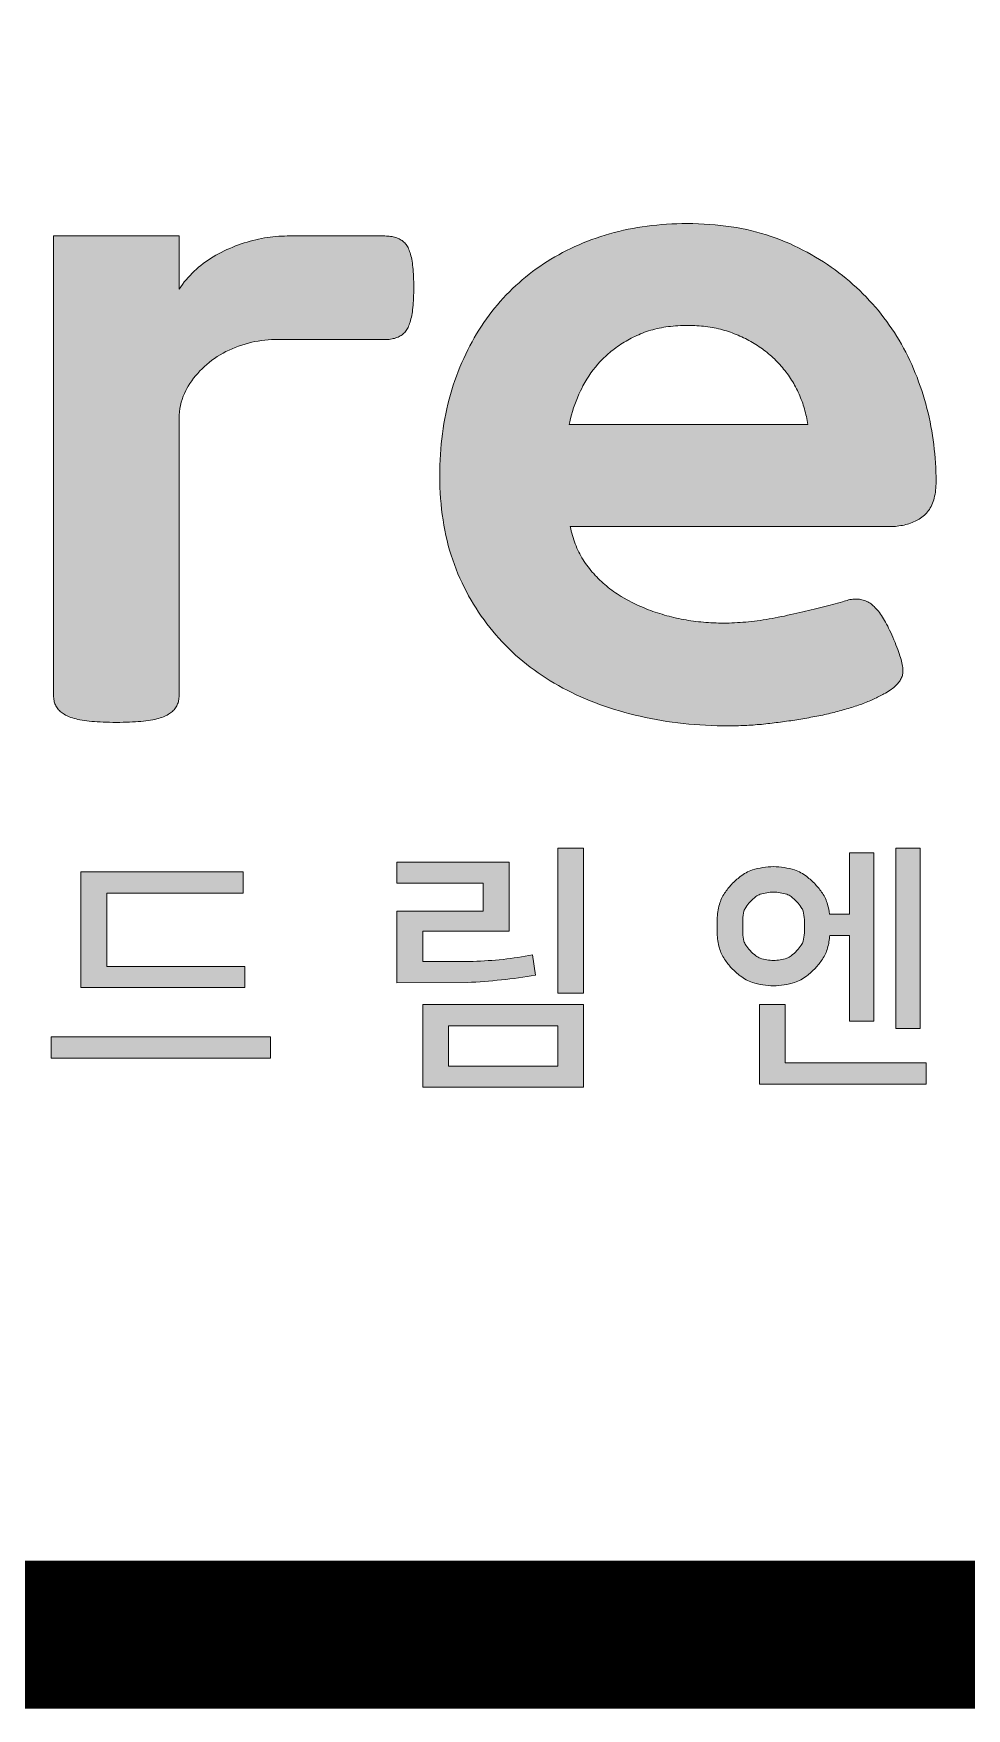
# Model space of a CAD drawing. Header units: millimetres. Extents: x 10297564 to 11610295, y -9287743 to -8409454.
# Drawn here: x 10762772 to 10764459, y -9285211 to -9282184 of the extents above; entities that cross this region are included whole.
import ezdxf

# ---------------------------------------------------------------- set-up
doc = ezdxf.new("R2010")
doc.units = ezdxf.units.MM
doc.header["$LTSCALE"] = 100
doc.layers.add('_도곽_마크', color=7, linetype='Continuous')
doc.layers.add('BOX', color=7, linetype='Continuous')
doc.layers.add('TITLE', color=7, linetype='Continuous', lineweight=0)

# ---------------------------------------------------------------- blocks, each defined once
blk = doc.blocks.new('DREAM_CI')
at = {"linetype": 'ByBlock', "true_color": 0x122a88}
blk.add_hatch(color=166, dxfattribs=at).paths.add_polyline_path([(62.65, -6.126), (61.007, -6.126), (61.007, -12.14), (61.008, -12.156), (61.009, -12.172), (61.011, -12.188), (61.014, -12.203), (61.017, -12.218), (61.021, -12.232), (61.026, -12.246), (61.032, -12.26), (61.039, -12.273), (61.046, -12.286), (61.054, -12.298), (61.063, -12.31), (61.073, -12.322), (61.083, -12.333), (61.094, -12.344), (61.106, -12.354), (61.119, -12.364), (61.133, -12.374), (61.147, -12.383), (61.162, -12.392), (61.178, -12.4), (61.195, -12.408), (61.213, -12.416), (61.233, -12.423), (61.254, -12.43), (61.277, -12.437), (61.301, -12.443), (61.326, -12.449), (61.353, -12.454), (61.381, -12.459), (61.411, -12.464), (61.442, -12.468), (61.474, -12.472), (61.508, -12.475), (61.543, -12.478), (61.58, -12.481), (61.618, -12.483), (61.657, -12.485), (61.698, -12.486), (61.741, -12.487), (61.784, -12.488), (61.829, -12.488), (61.874, -12.488), (61.918, -12.487), (61.96, -12.486), (62.001, -12.485), (62.04, -12.483), (62.078, -12.481), (62.115, -12.478), (62.15, -12.475), (62.184, -12.472), (62.216, -12.468), (62.247, -12.464), (62.276, -12.459), (62.305, -12.454), (62.331, -12.449), (62.357, -12.443), (62.381, -12.437), (62.403, -12.43), (62.424, -12.423), (62.444, -12.416), (62.463, -12.408), (62.48, -12.4), (62.495, -12.392), (62.51, -12.383), (62.525, -12.374), (62.538, -12.364), (62.551, -12.354), (62.563, -12.344), (62.574, -12.333), (62.585, -12.322), (62.594, -12.31), (62.603, -12.298), (62.611, -12.286), (62.619, -12.273), (62.625, -12.26), (62.631, -12.246), (62.636, -12.232), (62.64, -12.218), (62.644, -12.203), (62.646, -12.188), (62.648, -12.172), (62.649, -12.156), (62.65, -12.14), (62.65, -8.442), (62.676, -8.302), (62.718, -8.184), (62.782, -8.066), (62.865, -7.954), (62.95, -7.861), (63.045, -7.777), (63.149, -7.702), (63.262, -7.637), (63.383, -7.583), (63.511, -7.539), (63.643, -7.507), (63.773, -7.487), (63.877, -7.481), (65.341, -7.481), (65.362, -7.481), (65.381, -7.48), (65.4, -7.478), (65.418, -7.476), (65.436, -7.473), (65.453, -7.469), (65.47, -7.465), (65.486, -7.46), (65.501, -7.455), (65.516, -7.448), (65.53, -7.442), (65.543, -7.434), (65.556, -7.426), (65.569, -7.417), (65.58, -7.407), (65.592, -7.397), (65.602, -7.387), (65.612, -7.375), (65.621, -7.363), (65.63, -7.35), (65.638, -7.337), (65.646, -7.322), (65.653, -7.307), (65.66, -7.29), (65.667, -7.272), (65.673, -7.254), (65.679, -7.233), (65.684, -7.212), (65.689, -7.19), (65.694, -7.167), (65.698, -7.142), (65.702, -7.117), (65.705, -7.09), (65.709, -7.062), (65.711, -7.033), (65.714, -7.003), (65.716, -6.972), (65.718, -6.939), (65.719, -6.906), (65.72, -6.871), (65.72, -6.835), (65.721, -6.798), (65.72, -6.761), (65.72, -6.725), (65.719, -6.691), (65.718, -6.657), (65.716, -6.625), (65.714, -6.594), (65.711, -6.564), (65.709, -6.535), (65.705, -6.507), (65.702, -6.48), (65.698, -6.455), (65.694, -6.431), (65.689, -6.408), (65.684, -6.386), (65.679, -6.365), (65.673, -6.345), (65.667, -6.327), (65.66, -6.31), (65.653, -6.293), (65.646, -6.278), (65.638, -6.265), (65.63, -6.252), (65.621, -6.239), (65.612, -6.228), (65.602, -6.217), (65.592, -6.206), (65.58, -6.197), (65.569, -6.187), (65.556, -6.179), (65.543, -6.171), (65.53, -6.164), (65.516, -6.157), (65.501, -6.151), (65.486, -6.146), (65.47, -6.141), (65.453, -6.137), (65.436, -6.134), (65.418, -6.131), (65.4, -6.129), (65.381, -6.127), (65.362, -6.127), (65.341, -6.126), (64.065, -6.126), (64.028, -6.127), (63.99, -6.128), (63.953, -6.13), (63.916, -6.133), (63.878, -6.136), (63.841, -6.141), (63.803, -6.146), (63.766, -6.152), (63.728, -6.159), (63.691, -6.167), (63.653, -6.175), (63.615, -6.184), (63.578, -6.194), (63.54, -6.205), (63.502, -6.217), (63.464, -6.23), (63.427, -6.243), (63.389, -6.257), (63.351, -6.272), (63.313, -6.288), (63.275, -6.305), (63.238, -6.322), (63.201, -6.341), (63.165, -6.359), (63.13, -6.379), (63.096, -6.399), (63.062, -6.421), (63.029, -6.442), (62.997, -6.465), (62.966, -6.488), (62.935, -6.512), (62.906, -6.536), (62.877, -6.562), (62.848, -6.588), (62.821, -6.614), (62.794, -6.642), (62.768, -6.67), (62.743, -6.699), (62.718, -6.728), (62.695, -6.759), (62.672, -6.79), (62.65, -6.821)])
h = blk.add_hatch(color=166, dxfattribs=at)
h.paths.add_polyline_path([(68.225, -6.115), (68.167, -6.134), (68.109, -6.153), (68.052, -6.173), (67.995, -6.195), (67.939, -6.217), (67.883, -6.241), (67.829, -6.265), (67.775, -6.29), (67.721, -6.316), (67.669, -6.343), (67.617, -6.371), (67.566, -6.4), (67.516, -6.43), (67.466, -6.461), (67.418, -6.492), (67.37, -6.524), (67.322, -6.558), (67.276, -6.592), (67.23, -6.627), (67.185, -6.663), (67.141, -6.7), (67.098, -6.737), (67.055, -6.776), (67.013, -6.815), (66.972, -6.856), (66.931, -6.897), (66.892, -6.939), (66.853, -6.982), (66.815, -7.026), (66.778, -7.07), (66.742, -7.116), (66.706, -7.162), (66.672, -7.209), (66.638, -7.257), (66.605, -7.306), (66.573, -7.356), (66.542, -7.406), (66.512, -7.457), (66.483, -7.51), (66.454, -7.563), (66.427, -7.617), (66.4, -7.671), (66.374, -7.727), (66.349, -7.783), (66.325, -7.841), (66.302, -7.899), (66.279, -7.958), (66.258, -8.017), (66.238, -8.077), (66.219, -8.138), (66.201, -8.199), (66.184, -8.261), (66.168, -8.324), (66.153, -8.387), (66.14, -8.451), (66.127, -8.515), (66.116, -8.58), (66.106, -8.646), (66.096, -8.712), (66.088, -8.779), (66.081, -8.847), (66.075, -8.915), (66.07, -8.984), (66.066, -9.053), (66.064, -9.124), (66.062, -9.194), (66.062, -9.266), (66.062, -9.34), (66.064, -9.414), (66.067, -9.487), (66.072, -9.56), (66.078, -9.631), (66.085, -9.702), (66.094, -9.771), (66.104, -9.84), (66.115, -9.908), (66.127, -9.976), (66.141, -10.042), (66.156, -10.108), (66.173, -10.173), (66.19, -10.237), (66.209, -10.3), (66.23, -10.363), (66.252, -10.424), (66.275, -10.485), (66.299, -10.545), (66.325, -10.604), (66.352, -10.663), (66.38, -10.72), (66.409, -10.777), (66.439, -10.833), (66.47, -10.888), (66.502, -10.942), (66.536, -10.995), (66.569, -11.047), (66.604, -11.098), (66.64, -11.149), (66.677, -11.198), (66.715, -11.247), (66.754, -11.295), (66.794, -11.342), (66.835, -11.388), (66.877, -11.434), (66.919, -11.478), (66.963, -11.522), (67.008, -11.565), (67.053, -11.607), (67.1, -11.648), (67.148, -11.688), (67.196, -11.727), (67.246, -11.766), (67.296, -11.803), (67.347, -11.84), (67.399, -11.875), (67.452, -11.91), (67.506, -11.944), (67.56, -11.977), (67.616, -12.008), (67.672, -12.039), (67.729, -12.069), (67.787, -12.099), (67.846, -12.127), (67.906, -12.154), (67.966, -12.181), (68.028, -12.206), (68.09, -12.23), (68.153, -12.254), (68.217, -12.277), (68.282, -12.299), (68.348, -12.319), (68.414, -12.339), (68.481, -12.358), (68.549, -12.376), (68.617, -12.393), (68.685, -12.409), (68.754, -12.424), (68.823, -12.438), (68.893, -12.452), (68.963, -12.464), (69.033, -12.475), (69.104, -12.485), (69.176, -12.495), (69.248, -12.503), (69.32, -12.51), (69.393, -12.517), (69.466, -12.522), (69.54, -12.526), (69.614, -12.53), (69.689, -12.532), (69.764, -12.534), (69.839, -12.534), (69.866, -12.534), (69.892, -12.534), (69.919, -12.534), (69.946, -12.533), (69.972, -12.532), (69.999, -12.531), (70.026, -12.53), (70.053, -12.529), (70.08, -12.528), (70.107, -12.526), (70.134, -12.524), (70.161, -12.523), (70.188, -12.521), (70.216, -12.518), (70.243, -12.516), (70.271, -12.514), (70.298, -12.511), (70.326, -12.508), (70.353, -12.505), (70.381, -12.502), (70.409, -12.499), (70.436, -12.496), (70.464, -12.492), (70.491, -12.489), (70.518, -12.485), (70.546, -12.481), (70.573, -12.478), (70.6, -12.474), (70.627, -12.47), (70.654, -12.466), (70.681, -12.462), (70.707, -12.458), (70.734, -12.453), (70.761, -12.449), (70.787, -12.445), (70.814, -12.44), (70.84, -12.436), (70.866, -12.431), (70.892, -12.427), (70.918, -12.422), (70.944, -12.417), (70.97, -12.412), (70.996, -12.407), (71.022, -12.402), (71.047, -12.397), (71.073, -12.392), (71.098, -12.386), (71.123, -12.381), (71.147, -12.375), (71.172, -12.369), (71.196, -12.363), (71.22, -12.357), (71.244, -12.351), (71.268, -12.345), (71.292, -12.339), (71.315, -12.332), (71.339, -12.326), (71.362, -12.319), (71.385, -12.313), (71.408, -12.306), (71.43, -12.299), (71.453, -12.292), (71.475, -12.285), (71.498, -12.278), (71.519, -12.27), (71.541, -12.263), (71.562, -12.255), (71.583, -12.248), (71.603, -12.24), (71.623, -12.233), (71.643, -12.225), (71.663, -12.217), (71.682, -12.209), (71.701, -12.201), (71.72, -12.193), (71.738, -12.185), (71.756, -12.176), (71.774, -12.168), (71.791, -12.16), (71.808, -12.151), (71.825, -12.143), (71.841, -12.134), (71.858, -12.125), (71.873, -12.117), (71.895, -12.104), (71.915, -12.092), (71.934, -12.08), (71.953, -12.068), (71.97, -12.055), (71.986, -12.043), (72.002, -12.03), (72.017, -12.018), (72.03, -12.005), (72.043, -11.993), (72.055, -11.98), (72.065, -11.967), (72.075, -11.954), (72.084, -11.942), (72.092, -11.929), (72.099, -11.916), (72.105, -11.903), (72.11, -11.89), (72.115, -11.877), (72.118, -11.863), (72.12, -11.85), (72.122, -11.836), (72.122, -11.822), (72.122, -11.806), (72.121, -11.789), (72.119, -11.771), (72.116, -11.752), (72.112, -11.732), (72.108, -11.71), (72.103, -11.688), (72.097, -11.665), (72.09, -11.641), (72.082, -11.616), (72.073, -11.589), (72.064, -11.562), (72.054, -11.533), (72.043, -11.504), (72.031, -11.473), (72.018, -11.442), (72.004, -11.409), (71.99, -11.375), (71.975, -11.341), (71.962, -11.311), (71.948, -11.283), (71.935, -11.256), (71.922, -11.229), (71.908, -11.204), (71.895, -11.179), (71.881, -11.156), (71.868, -11.133), (71.854, -11.112), (71.841, -11.091), (71.827, -11.072), (71.814, -11.053), (71.8, -11.035), (71.787, -11.019), (71.773, -11.003), (71.759, -10.988), (71.746, -10.974), (71.732, -10.962), (71.718, -10.95), (71.704, -10.939), (71.691, -10.929), (71.677, -10.92), (71.662, -10.912), (71.648, -10.905), (71.633, -10.898), (71.617, -10.893), (71.602, -10.888), (71.586, -10.884), (71.57, -10.88), (71.553, -10.878), (71.536, -10.876), (71.519, -10.875), (71.502, -10.875), (71.484, -10.876), (71.466, -10.878), (71.447, -10.88), (71.429, -10.883), (71.41, -10.887), (71.39, -10.892), (71.371, -10.898), (71.351, -10.904), (71.325, -10.913), (71.186, -10.951), (71.049, -10.986), (70.905, -11.022), (70.772, -11.053), (70.581, -11.095), (70.43, -11.126), (70.273, -11.152), (70.12, -11.171), (69.972, -11.184), (69.829, -11.19), (69.692, -11.189), (69.56, -11.182), (69.429, -11.17), (69.3, -11.152), (69.172, -11.128), (69.047, -11.098), (68.925, -11.062), (68.806, -11.021), (68.692, -10.974), (68.567, -10.915), (68.431, -10.839), (68.31, -10.759), (68.197, -10.667), (68.094, -10.566), (67.999, -10.453), (67.92, -10.336), (67.854, -10.209), (67.803, -10.072), (67.766, -9.926), (71.95, -9.926), (71.975, -9.926), (71.999, -9.925), (72.023, -9.924), (72.047, -9.922), (72.07, -9.919), (72.093, -9.915), (72.116, -9.912), (72.138, -9.907), (72.159, -9.902), (72.18, -9.896), (72.201, -9.89), (72.221, -9.883), (72.241, -9.875), (72.261, -9.867), (72.28, -9.858), (72.299, -9.849), (72.317, -9.839), (72.335, -9.829), (72.352, -9.817), (72.369, -9.806), (72.386, -9.793), (72.402, -9.78), (72.417, -9.766), (72.431, -9.751), (72.444, -9.736), (72.457, -9.719), (72.469, -9.702), (72.48, -9.683), (72.491, -9.664), (72.5, -9.644), (72.509, -9.623), (72.517, -9.601), (72.524, -9.579), (72.531, -9.555), (72.537, -9.531), (72.542, -9.505), (72.546, -9.479), (72.549, -9.452), (72.552, -9.424), (72.554, -9.395), (72.555, -9.366), (72.555, -9.335), (72.555, -9.275), (72.554, -9.214), (72.551, -9.154), (72.548, -9.094), (72.544, -9.034), (72.539, -8.974), (72.532, -8.914), (72.525, -8.854), (72.517, -8.794), (72.509, -8.735), (72.499, -8.676), (72.488, -8.616), (72.476, -8.557), (72.463, -8.498), (72.45, -8.44), (72.435, -8.381), (72.42, -8.322), (72.403, -8.264), (72.386, -8.206), (72.367, -8.148), (72.348, -8.09), (72.327, -8.032), (72.306, -7.975), (72.284, -7.919), (72.261, -7.863), (72.237, -7.808), (72.212, -7.753), (72.185, -7.699), (72.159, -7.646), (72.131, -7.594), (72.102, -7.542), (72.072, -7.49), (72.041, -7.44), (72.01, -7.39), (71.977, -7.34), (71.943, -7.291), (71.909, -7.243), (71.873, -7.196), (71.837, -7.149), (71.8, -7.103), (71.762, -7.057), (71.722, -7.012), (71.682, -6.968), (71.641, -6.924), (71.599, -6.882), (71.556, -6.84), (71.513, -6.799), (71.468, -6.759), (71.423, -6.719), (71.377, -6.681), (71.33, -6.643), (71.282, -6.606), (71.233, -6.57), (71.183, -6.535), (71.133, -6.5), (71.082, -6.466), (71.029, -6.434), (70.976, -6.402), (70.923, -6.37), (70.868, -6.34), (70.812, -6.31), (70.756, -6.281), (70.699, -6.253), (70.64, -6.226), (70.581, -6.201), (70.521, -6.176), (70.461, -6.153), (70.399, -6.132), (70.336, -6.111), (70.273, -6.092), (70.209, -6.075), (70.144, -6.058), (70.078, -6.043), (70.011, -6.029), (69.943, -6.017), (69.875, -6.006), (69.806, -5.996), (69.735, -5.987), (69.664, -5.98), (69.592, -5.974), (69.519, -5.97), (69.446, -5.966), (69.371, -5.964), (69.296, -5.964), (69.229, -5.964), (69.162, -5.966), (69.096, -5.969), (69.03, -5.972), (68.965, -5.977), (68.901, -5.983), (68.837, -5.99), (68.773, -5.997), (68.71, -6.006), (68.648, -6.016), (68.586, -6.027), (68.525, -6.039), (68.464, -6.052), (68.403, -6.067), (68.343, -6.082), (68.284, -6.098)])
h.paths.add_polyline_path([(67.784, -8.467), (67.827, -8.331), (67.881, -8.196), (67.939, -8.076), (68.009, -7.958), (68.097, -7.839), (68.192, -7.736), (68.285, -7.649), (68.387, -7.57), (68.497, -7.5), (68.614, -7.438), (68.742, -7.384), (68.875, -7.343), (69.006, -7.318), (69.128, -7.303), (69.258, -7.296), (69.399, -7.297), (69.543, -7.309), (69.681, -7.333), (69.814, -7.367), (69.939, -7.412), (70.061, -7.468), (70.176, -7.531), (70.283, -7.602), (70.385, -7.683), (70.478, -7.77), (70.562, -7.866), (70.638, -7.968), (70.707, -8.079), (70.764, -8.193), (70.811, -8.313), (70.847, -8.438), (70.878, -8.594), (67.753, -8.594)], flags=16)
h = blk.add_hatch(color=256)
h.dxf.hatch_style = 1
h.paths.add_polyline_path([(67.94, -14.135), (67.605, -14.135), (67.605, -16.032), (67.94, -16.032)])
h = blk.add_hatch(color=256)
h.dxf.hatch_style = 1
h.paths.add_polyline_path([(71.068, -14.723, 0.040256), (70.976, -14.607, 0.034774), (70.863, -14.504, 0.081326), (70.705, -14.419, 0.065512), (70.428, -14.374, 0.065512), (70.152, -14.419, 0.081326), (69.994, -14.504, 0.034774), (69.88, -14.607, 0.040256), (69.788, -14.723, 0.083559), (69.721, -14.87, 0.066338), (69.692, -15.063), (69.692, -15.155), (69.692, -15.247, 0.066338), (69.721, -15.44, 0.083559), (69.788, -15.587, 0.040256), (69.88, -15.703, 0.034774), (69.994, -15.805, 0.081326), (70.152, -15.891, 0.065512), (70.428, -15.935, 0.065512), (70.705, -15.891, 0.081326), (70.863, -15.805, 0.034774), (70.976, -15.703, 0.040256), (71.068, -15.587, 0.083559), (71.135, -15.44, 0.057036), (71.164, -15.274), (71.423, -15.274), (71.423, -16.397), (71.743, -16.397), (71.743, -14.193), (71.423, -14.193), (71.423, -14.995), (71.16, -14.995, 0.043395), (71.135, -14.87, 0.083559)])
h.paths.add_polyline_path([(70.815, -14.959, -0.067219), (70.832, -15.066), (70.832, -15.155), (70.832, -15.243, -0.067219), (70.815, -15.351, -0.089662), (70.792, -15.401, -0.039654), (70.735, -15.474, -0.033329), (70.659, -15.542, -0.073129), (70.602, -15.574, -0.059607), (70.428, -15.602, -0.059607), (70.255, -15.574, -0.073129), (70.198, -15.542, -0.033329), (70.122, -15.474, -0.039654), (70.065, -15.401, -0.089662), (70.042, -15.351, -0.067219), (70.025, -15.243), (70.025, -15.155), (70.025, -15.066, -0.067219), (70.042, -14.959, -0.089662), (70.065, -14.909, -0.039654), (70.122, -14.836, -0.033329), (70.198, -14.767, -0.073129), (70.255, -14.736, -0.059607), (70.428, -14.708, -0.059607), (70.602, -14.736, -0.073129), (70.659, -14.767, -0.033329), (70.735, -14.836, -0.039654), (70.792, -14.909, -0.089662)], flags=16)
h = blk.add_hatch(color=256)
h.dxf.hatch_style = 1
h.paths.add_polyline_path([(72.348, -14.135), (72.028, -14.135), (72.028, -16.491), (72.348, -16.491)])
h = blk.add_hatch(color=256)
h.dxf.hatch_style = 1
h.paths.add_polyline_path([(63.49, -14.444), (61.366, -14.444), (61.366, -15.958), (63.511, -15.958), (63.511, -15.682), (61.706, -15.682), (61.706, -14.72), (63.49, -14.72)])
h = blk.add_hatch(color=256)
h.dxf.hatch_style = 1
h.paths.add_polyline_path([(66.971, -14.315), (65.499, -14.315), (65.499, -14.591), (66.631, -14.591), (66.631, -14.957), (65.499, -14.957), (65.499, -15.897), (66.419, -15.89, 0.029843), (67.314, -15.796), (67.276, -15.53, -0.040512), (66.498, -15.614), (65.839, -15.614), (65.839, -15.219), (66.971, -15.219)])
h = blk.add_hatch(color=256)
h.dxf.hatch_style = 1
h.paths.add_polyline_path([(67.941, -16.18), (65.838, -16.18), (65.838, -17.259), (67.941, -17.259)])
h.paths.add_polyline_path([(67.605, -16.456), (67.605, -16.983), (66.174, -16.983), (66.174, -16.456)], flags=16)
h = blk.add_hatch(color=256)
h.dxf.hatch_style = 1
h.paths.add_polyline_path([(70.582, -16.18), (70.246, -16.18), (70.246, -17.219), (72.424, -17.219), (72.424, -16.942), (70.582, -16.942)])
h = blk.add_hatch(color=256)
h.dxf.hatch_style = 1
h.paths.add_polyline_path([(63.847, -16.603), (60.978, -16.603), (60.978, -16.879), (63.847, -16.879)])
blk.add_line((70.246, -16.942), (70.246, -17.219))
at = {"color": 166, "linetype": 'ByBlock', "true_color": 0x122a88}
for points in [[(65.709, -7.062), (65.711, -7.033), (65.714, -7.003), (65.716, -6.972), (65.718, -6.939), (65.719, -6.906), (65.72, -6.871), (65.72, -6.835), (65.721, -6.798), (65.72, -6.761), (65.72, -6.725), (65.719, -6.691), (65.718, -6.657), (65.716, -6.625), (65.714, -6.594), (65.711, -6.564), (65.709, -6.535), (65.705, -6.507), (65.702, -6.48), (65.698, -6.455), (65.694, -6.431), (65.689, -6.408), (65.684, -6.386), (65.679, -6.365), (65.673, -6.345), (65.667, -6.327), (65.66, -6.31), (65.653, -6.293), (65.646, -6.278), (65.638, -6.265), (65.63, -6.252), (65.621, -6.239), (65.612, -6.228), (65.602, -6.217), (65.592, -6.206), (65.58, -6.197), (65.569, -6.187), (65.556, -6.179), (65.543, -6.171), (65.53, -6.164), (65.516, -6.157), (65.501, -6.151), (65.486, -6.146), (65.47, -6.141), (65.453, -6.137), (65.436, -6.134), (65.418, -6.131), (65.4, -6.129), (65.381, -6.127), (65.362, -6.127), (65.341, -6.126), (64.065, -6.126), (64.028, -6.127), (63.99, -6.128), (63.953, -6.13), (63.916, -6.133), (63.878, -6.136), (63.841, -6.141), (63.803, -6.146), (63.766, -6.152), (63.728, -6.159), (63.691, -6.167), (63.653, -6.175), (63.615, -6.184), (63.578, -6.194), (63.54, -6.205), (63.502, -6.217), (63.464, -6.23), (63.427, -6.243), (63.389, -6.257), (63.351, -6.272), (63.313, -6.288), (63.275, -6.305), (63.238, -6.322), (63.201, -6.341), (63.165, -6.359), (63.13, -6.379), (63.096, -6.399), (63.062, -6.421), (63.029, -6.442), (62.997, -6.465), (62.966, -6.488), (62.935, -6.512), (62.906, -6.536), (62.877, -6.562), (62.848, -6.588), (62.821, -6.614), (62.794, -6.642), (62.768, -6.67), (62.743, -6.699), (62.718, -6.728), (62.695, -6.759), (62.672, -6.79), (62.65, -6.821), (62.65, -6.126), (61.007, -6.126), (61.007, -12.14), (61.008, -12.156), (61.009, -12.172), (61.011, -12.188), (61.014, -12.203), (61.017, -12.218), (61.021, -12.232), (61.026, -12.246), (61.032, -12.26), (61.039, -12.273), (61.046, -12.286), (61.054, -12.298), (61.063, -12.31), (61.073, -12.322), (61.083, -12.333), (61.094, -12.344), (61.106, -12.354), (61.119, -12.364), (61.133, -12.374), (61.147, -12.383), (61.162, -12.392), (61.178, -12.4), (61.195, -12.408), (61.213, -12.416), (61.233, -12.423), (61.254, -12.43), (61.277, -12.437), (61.301, -12.443), (61.326, -12.449), (61.353, -12.454), (61.381, -12.459), (61.411, -12.464), (61.442, -12.468), (61.474, -12.472), (61.508, -12.475), (61.543, -12.478), (61.58, -12.481), (61.618, -12.483), (61.657, -12.485), (61.698, -12.486), (61.741, -12.487), (61.784, -12.488), (61.829, -12.488), (61.874, -12.488), (61.918, -12.487), (61.96, -12.486), (62.001, -12.485), (62.04, -12.483), (62.078, -12.481), (62.115, -12.478), (62.15, -12.475), (62.184, -12.472), (62.216, -12.468), (62.247, -12.464), (62.276, -12.459), (62.305, -12.454), (62.331, -12.449), (62.357, -12.443), (62.381, -12.437), (62.403, -12.43), (62.424, -12.423), (62.444, -12.416), (62.463, -12.408), (62.48, -12.4), (62.495, -12.392), (62.51, -12.383), (62.525, -12.374), (62.538, -12.364), (62.551, -12.354), (62.563, -12.344), (62.574, -12.333), (62.585, -12.322), (62.594, -12.31), (62.603, -12.298), (62.611, -12.286), (62.619, -12.273), (62.625, -12.26), (62.631, -12.246), (62.636, -12.232), (62.64, -12.218), (62.644, -12.203), (62.646, -12.188), (62.648, -12.172), (62.649, -12.156), (62.65, -12.14), (62.65, -8.509), (62.651, -8.469), (62.655, -8.427), (62.661, -8.384), (62.668, -8.343), (62.678, -8.302), (62.69, -8.263), (62.704, -8.223), (62.72, -8.185), (62.738, -8.147), (62.753, -8.12), (62.77, -8.091), (62.792, -8.056), (62.815, -8.021), (62.84, -7.988), (62.866, -7.955), (62.893, -7.923), (62.921, -7.892), (62.951, -7.862), (62.981, -7.833), (63.013, -7.805), (63.045, -7.779), (63.08, -7.752), (63.115, -7.727), (63.15, -7.703), (63.187, -7.68), (63.225, -7.659), (63.263, -7.638), (63.303, -7.619), (63.343, -7.601), (63.384, -7.584), (63.427, -7.568), (63.469, -7.553), (63.513, -7.54), (63.556, -7.528), (63.6, -7.517), (63.643, -7.508), (63.686, -7.5), (63.73, -7.494), (63.773, -7.488), (63.816, -7.485), (63.86, -7.482), (63.892, -7.481), (63.914, -7.481), (65.341, -7.481), (65.362, -7.481), (65.381, -7.48), (65.4, -7.478), (65.418, -7.476), (65.436, -7.473), (65.453, -7.469), (65.47, -7.465), (65.486, -7.46), (65.501, -7.455), (65.516, -7.448), (65.53, -7.442), (65.543, -7.434), (65.556, -7.426), (65.569, -7.417), (65.58, -7.407), (65.592, -7.397), (65.602, -7.387), (65.612, -7.375), (65.621, -7.363), (65.63, -7.35), (65.638, -7.337), (65.646, -7.322), (65.653, -7.307), (65.66, -7.29), (65.667, -7.272), (65.673, -7.254), (65.679, -7.233), (65.684, -7.212), (65.689, -7.19), (65.694, -7.167), (65.698, -7.142), (65.702, -7.117), (65.705, -7.09), (65.709, -7.062)], [(72.554, -9.214), (72.551, -9.154), (72.548, -9.094), (72.544, -9.034), (72.539, -8.974), (72.532, -8.914), (72.525, -8.854), (72.517, -8.794), (72.509, -8.735), (72.499, -8.676), (72.488, -8.616), (72.476, -8.557), (72.463, -8.498), (72.45, -8.44), (72.435, -8.381), (72.42, -8.322), (72.403, -8.264), (72.386, -8.206), (72.367, -8.148), (72.348, -8.09), (72.327, -8.032), (72.306, -7.975), (72.284, -7.919), (72.261, -7.863), (72.237, -7.808), (72.212, -7.753), (72.185, -7.699), (72.159, -7.646), (72.131, -7.594), (72.102, -7.542), (72.072, -7.49), (72.041, -7.44), (72.01, -7.39), (71.977, -7.34), (71.943, -7.291), (71.909, -7.243), (71.873, -7.196), (71.837, -7.149), (71.8, -7.103), (71.762, -7.057), (71.722, -7.012), (71.682, -6.968), (71.641, -6.924), (71.599, -6.882), (71.556, -6.84), (71.513, -6.799), (71.468, -6.759), (71.423, -6.719), (71.377, -6.681), (71.33, -6.643), (71.282, -6.606), (71.233, -6.57), (71.183, -6.535), (71.133, -6.5), (71.082, -6.466), (71.029, -6.434), (70.976, -6.402), (70.923, -6.37), (70.868, -6.34), (70.812, -6.31), (70.756, -6.281), (70.699, -6.253), (70.64, -6.226), (70.581, -6.201), (70.521, -6.176), (70.461, -6.153), (70.399, -6.132), (70.336, -6.111), (70.273, -6.092), (70.209, -6.075), (70.144, -6.058), (70.078, -6.043), (70.011, -6.029), (69.943, -6.017), (69.875, -6.006), (69.806, -5.996), (69.735, -5.987), (69.664, -5.98), (69.592, -5.974), (69.519, -5.97), (69.446, -5.966), (69.371, -5.964), (69.296, -5.964), (69.229, -5.964), (69.162, -5.966), (69.096, -5.969), (69.03, -5.972), (68.965, -5.977), (68.901, -5.983), (68.837, -5.99), (68.773, -5.997), (68.71, -6.006), (68.648, -6.016), (68.586, -6.027), (68.525, -6.039), (68.464, -6.052), (68.403, -6.067), (68.343, -6.082), (68.284, -6.098), (68.225, -6.115), (68.167, -6.134), (68.109, -6.153), (68.052, -6.173), (67.995, -6.195), (67.939, -6.217), (67.883, -6.241), (67.829, -6.265), (67.775, -6.29), (67.721, -6.316), (67.669, -6.343), (67.617, -6.371), (67.566, -6.4), (67.516, -6.43), (67.466, -6.461), (67.418, -6.492), (67.37, -6.524), (67.322, -6.558), (67.276, -6.592), (67.23, -6.627), (67.185, -6.663), (67.141, -6.7), (67.098, -6.737), (67.055, -6.776), (67.013, -6.815), (66.972, -6.856), (66.931, -6.897), (66.892, -6.939), (66.853, -6.982), (66.815, -7.026), (66.778, -7.07), (66.742, -7.116), (66.706, -7.162), (66.672, -7.209), (66.638, -7.257), (66.605, -7.306), (66.573, -7.356), (66.542, -7.406), (66.512, -7.457), (66.483, -7.51), (66.454, -7.563), (66.427, -7.617), (66.4, -7.671), (66.374, -7.727), (66.349, -7.783), (66.325, -7.841), (66.302, -7.899), (66.279, -7.958), (66.258, -8.017), (66.238, -8.077), (66.219, -8.138), (66.201, -8.199), (66.184, -8.261), (66.168, -8.324), (66.153, -8.387), (66.14, -8.451), (66.127, -8.515), (66.116, -8.58), (66.106, -8.646), (66.096, -8.712), (66.088, -8.779), (66.081, -8.847), (66.075, -8.915), (66.07, -8.984), (66.066, -9.053), (66.064, -9.124), (66.062, -9.194), (66.062, -9.266), (66.062, -9.34), (66.064, -9.414), (66.067, -9.487), (66.072, -9.56), (66.078, -9.631), (66.085, -9.702), (66.094, -9.771), (66.104, -9.84), (66.115, -9.908), (66.127, -9.976), (66.141, -10.042), (66.156, -10.108), (66.173, -10.173), (66.19, -10.237), (66.209, -10.3), (66.23, -10.363), (66.252, -10.424), (66.275, -10.485), (66.299, -10.545), (66.325, -10.604), (66.352, -10.663), (66.38, -10.72), (66.409, -10.777), (66.439, -10.833), (66.47, -10.888), (66.502, -10.942), (66.536, -10.995), (66.569, -11.047), (66.604, -11.098), (66.64, -11.149), (66.677, -11.198), (66.715, -11.247), (66.754, -11.295), (66.794, -11.342), (66.835, -11.388), (66.877, -11.434), (66.919, -11.478), (66.963, -11.522), (67.008, -11.565), (67.053, -11.607), (67.1, -11.648), (67.148, -11.688), (67.196, -11.727), (67.246, -11.766), (67.296, -11.803), (67.347, -11.84), (67.399, -11.875), (67.452, -11.91), (67.506, -11.944), (67.56, -11.977), (67.616, -12.008), (67.672, -12.039), (67.729, -12.069), (67.787, -12.099), (67.846, -12.127), (67.906, -12.154), (67.966, -12.181), (68.028, -12.206), (68.09, -12.23), (68.153, -12.254), (68.217, -12.277), (68.282, -12.299), (68.348, -12.319), (68.414, -12.339), (68.481, -12.358), (68.549, -12.376), (68.617, -12.393), (68.685, -12.409), (68.754, -12.424), (68.823, -12.438), (68.893, -12.452), (68.963, -12.464), (69.033, -12.475), (69.104, -12.485), (69.176, -12.495), (69.248, -12.503), (69.32, -12.51), (69.393, -12.517), (69.466, -12.522), (69.54, -12.526), (69.614, -12.53), (69.689, -12.532), (69.764, -12.534), (69.839, -12.534), (69.866, -12.534), (69.892, -12.534), (69.919, -12.534), (69.946, -12.533), (69.972, -12.532), (69.999, -12.531), (70.026, -12.53), (70.053, -12.529), (70.08, -12.528), (70.107, -12.526), (70.134, -12.524), (70.161, -12.523), (70.188, -12.521), (70.216, -12.518), (70.243, -12.516), (70.271, -12.514), (70.298, -12.511), (70.326, -12.508), (70.353, -12.505), (70.381, -12.502), (70.409, -12.499), (70.436, -12.496), (70.464, -12.492), (70.491, -12.489), (70.518, -12.485), (70.546, -12.481), (70.573, -12.478), (70.6, -12.474), (70.627, -12.47), (70.654, -12.466), (70.681, -12.462), (70.707, -12.458), (70.734, -12.453), (70.761, -12.449), (70.787, -12.445), (70.814, -12.44), (70.84, -12.436), (70.866, -12.431), (70.892, -12.427), (70.918, -12.422), (70.944, -12.417), (70.97, -12.412), (70.996, -12.407), (71.022, -12.402), (71.047, -12.397), (71.073, -12.392), (71.098, -12.386), (71.123, -12.381), (71.147, -12.375), (71.172, -12.369), (71.196, -12.363), (71.22, -12.357), (71.244, -12.351), (71.268, -12.345), (71.292, -12.339), (71.315, -12.332), (71.339, -12.326), (71.362, -12.319), (71.385, -12.313), (71.408, -12.306), (71.43, -12.299), (71.453, -12.292), (71.475, -12.285), (71.498, -12.278), (71.519, -12.27), (71.541, -12.263), (71.562, -12.255), (71.583, -12.248), (71.603, -12.24), (71.623, -12.233), (71.643, -12.225), (71.663, -12.217), (71.682, -12.209), (71.701, -12.201), (71.72, -12.193), (71.738, -12.185), (71.756, -12.176), (71.774, -12.168), (71.791, -12.16), (71.808, -12.151), (71.825, -12.143), (71.841, -12.134), (71.858, -12.125), (71.873, -12.117), (71.895, -12.104), (71.915, -12.092), (71.934, -12.08), (71.953, -12.068), (71.97, -12.055), (71.986, -12.043), (72.002, -12.03), (72.017, -12.018), (72.03, -12.005), (72.043, -11.993), (72.055, -11.98), (72.065, -11.967), (72.075, -11.954), (72.084, -11.942), (72.092, -11.929), (72.099, -11.916), (72.105, -11.903), (72.11, -11.89), (72.115, -11.877), (72.118, -11.863), (72.12, -11.85), (72.122, -11.836), (72.122, -11.822), (72.122, -11.806), (72.121, -11.789), (72.119, -11.771), (72.116, -11.752), (72.112, -11.732), (72.108, -11.71), (72.103, -11.688), (72.097, -11.665), (72.09, -11.641), (72.082, -11.616), (72.073, -11.589), (72.064, -11.562), (72.054, -11.533), (72.043, -11.504), (72.031, -11.473), (72.018, -11.442), (72.004, -11.409), (71.99, -11.375), (71.975, -11.341), (71.962, -11.311), (71.948, -11.283), (71.935, -11.256), (71.922, -11.229), (71.908, -11.204), (71.895, -11.179), (71.881, -11.156), (71.868, -11.133), (71.854, -11.112), (71.841, -11.091), (71.827, -11.072), (71.814, -11.053), (71.8, -11.035), (71.787, -11.019), (71.773, -11.003), (71.759, -10.988), (71.746, -10.974), (71.732, -10.962), (71.718, -10.95), (71.704, -10.939), (71.691, -10.929), (71.677, -10.92), (71.662, -10.912), (71.648, -10.905), (71.633, -10.898), (71.617, -10.893), (71.602, -10.888), (71.586, -10.884), (71.57, -10.88), (71.553, -10.878), (71.536, -10.876), (71.519, -10.875), (71.502, -10.875), (71.484, -10.876), (71.466, -10.878), (71.447, -10.88), (71.429, -10.883), (71.41, -10.887), (71.39, -10.892), (71.371, -10.898), (71.351, -10.904), (71.33, -10.911), (71.299, -10.92), (71.267, -10.929), (71.234, -10.938), (71.201, -10.947), (71.168, -10.956), (71.134, -10.965), (71.1, -10.973), (71.065, -10.982), (71.03, -10.991), (70.995, -11), (70.959, -11.009), (70.922, -11.017), (70.885, -11.026), (70.848, -11.035), (70.81, -11.044), (70.771, -11.053), (70.733, -11.061), (70.693, -11.07), (70.653, -11.079), (70.613, -11.088), (70.573, -11.097), (70.532, -11.105), (70.491, -11.114), (70.451, -11.121), (70.411, -11.129), (70.371, -11.136), (70.332, -11.142), (70.293, -11.148), (70.254, -11.154), (70.216, -11.159), (70.178, -11.164), (70.14, -11.168), (70.102, -11.172), (70.065, -11.176), (70.028, -11.179), (69.991, -11.182), (69.955, -11.184), (69.918, -11.186), (69.882, -11.188), (69.847, -11.189), (69.811, -11.189), (69.776, -11.189), (69.743, -11.189), (69.709, -11.189), (69.676, -11.188), (69.643, -11.187), (69.609, -11.185), (69.576, -11.183), (69.543, -11.181), (69.511, -11.178), (69.478, -11.175), (69.445, -11.171), (69.413, -11.167), (69.38, -11.163), (69.348, -11.159), (69.316, -11.154), (69.284, -11.148), (69.252, -11.143), (69.22, -11.137), (69.188, -11.13), (69.157, -11.123), (69.125, -11.116), (69.094, -11.109), (69.063, -11.101), (69.032, -11.093), (69.001, -11.084), (68.97, -11.075), (68.94, -11.066), (68.91, -11.056), (68.88, -11.046), (68.851, -11.036), (68.822, -11.025), (68.792, -11.014), (68.764, -11.003), (68.735, -10.991), (68.706, -10.979), (68.678, -10.967), (68.65, -10.954), (68.623, -10.941), (68.595, -10.928), (68.568, -10.914), (68.541, -10.9), (68.514, -10.886), (68.472, -10.862), (68.435, -10.84), (68.409, -10.825), (68.384, -10.808), (68.36, -10.792), (68.335, -10.775), (68.312, -10.758), (68.288, -10.74), (68.265, -10.722), (68.242, -10.704), (68.22, -10.685), (68.198, -10.666), (68.177, -10.646), (68.156, -10.626), (68.135, -10.606), (68.115, -10.586), (68.095, -10.565), (68.076, -10.543), (68.057, -10.522), (68.038, -10.5), (68.02, -10.477), (68.002, -10.454), (67.985, -10.431), (67.968, -10.408), (67.952, -10.384), (67.937, -10.36), (67.922, -10.335), (67.908, -10.31), (67.894, -10.285), (67.881, -10.26), (67.868, -10.234), (67.856, -10.208), (67.845, -10.181), (67.834, -10.154), (67.823, -10.127), (67.814, -10.099), (67.805, -10.071), (67.796, -10.043), (67.788, -10.014), (67.781, -9.985), (67.774, -9.956), (67.767, -9.926), (71.95, -9.926), (71.975, -9.926), (71.999, -9.925), (72.023, -9.924), (72.047, -9.922), (72.07, -9.919), (72.093, -9.915), (72.116, -9.912), (72.138, -9.907), (72.159, -9.902), (72.18, -9.896), (72.201, -9.89), (72.221, -9.883), (72.241, -9.875), (72.261, -9.867), (72.28, -9.858), (72.299, -9.849), (72.317, -9.839), (72.335, -9.829), (72.352, -9.817), (72.369, -9.806), (72.386, -9.793), (72.402, -9.78), (72.417, -9.766), (72.431, -9.751), (72.444, -9.736), (72.457, -9.719), (72.469, -9.702), (72.48, -9.683), (72.491, -9.664), (72.5, -9.644), (72.509, -9.623), (72.517, -9.601), (72.524, -9.579), (72.531, -9.555), (72.537, -9.531), (72.542, -9.505), (72.546, -9.479), (72.549, -9.452), (72.552, -9.424), (72.554, -9.395), (72.555, -9.366), (72.555, -9.335), (72.555, -9.275), (72.554, -9.214)], [(67.754, -8.594), (67.762, -8.559), (67.773, -8.513), (67.785, -8.467), (67.798, -8.421), (67.813, -8.376), (67.829, -8.331), (67.845, -8.286), (67.863, -8.241), (67.882, -8.196), (67.902, -8.152), (67.918, -8.119), (67.935, -8.086), (67.959, -8.042), (67.984, -8), (68.01, -7.959), (68.039, -7.918), (68.068, -7.879), (68.099, -7.84), (68.131, -7.802), (68.157, -7.774), (68.174, -7.756), (68.192, -7.738), (68.21, -7.72), (68.228, -7.702), (68.247, -7.684), (68.266, -7.667), (68.286, -7.65), (68.306, -7.634), (68.326, -7.618), (68.346, -7.602), (68.367, -7.587), (68.388, -7.571), (68.409, -7.557), (68.431, -7.542), (68.453, -7.528), (68.475, -7.514), (68.498, -7.501), (68.521, -7.488), (68.544, -7.475), (68.567, -7.463), (68.591, -7.451), (68.615, -7.439), (68.639, -7.428), (68.664, -7.417), (68.689, -7.406), (68.715, -7.396), (68.74, -7.386), (68.767, -7.377), (68.793, -7.368), (68.821, -7.36), (68.848, -7.352), (68.876, -7.345), (68.904, -7.338), (68.933, -7.332), (68.962, -7.326), (68.992, -7.321), (69.021, -7.316), (69.052, -7.312), (69.082, -7.308), (69.114, -7.305), (69.145, -7.303), (69.177, -7.3), (69.209, -7.299), (69.242, -7.297), (69.275, -7.297), (69.309, -7.296), (69.339, -7.297), (69.368, -7.297), (69.398, -7.298), (69.427, -7.3), (69.456, -7.302), (69.485, -7.304), (69.514, -7.307), (69.542, -7.311), (69.57, -7.314), (69.598, -7.319), (69.626, -7.323), (69.653, -7.328), (69.68, -7.334), (69.707, -7.34), (69.734, -7.346), (69.761, -7.353), (69.787, -7.361), (69.813, -7.368), (69.839, -7.376), (69.864, -7.385), (69.889, -7.394), (69.915, -7.404), (69.94, -7.414), (69.964, -7.424), (69.989, -7.435), (70.013, -7.446), (70.037, -7.457), (70.061, -7.468), (70.084, -7.48), (70.107, -7.493), (70.13, -7.505), (70.153, -7.518), (70.175, -7.532), (70.197, -7.545), (70.219, -7.559), (70.24, -7.574), (70.261, -7.588), (70.282, -7.603), (70.303, -7.619), (70.324, -7.634), (70.344, -7.65), (70.364, -7.667), (70.383, -7.683), (70.403, -7.7), (70.422, -7.718), (70.44, -7.735), (70.459, -7.753), (70.477, -7.771), (70.494, -7.79), (70.512, -7.809), (70.529, -7.828), (70.545, -7.847), (70.561, -7.867), (70.577, -7.886), (70.593, -7.907), (70.608, -7.927), (70.623, -7.948), (70.637, -7.969), (70.652, -7.99), (70.665, -8.012), (70.679, -8.034), (70.692, -8.056), (70.705, -8.078), (70.717, -8.101), (70.729, -8.124), (70.741, -8.147), (70.752, -8.17), (70.763, -8.194), (70.773, -8.217), (70.783, -8.241), (70.792, -8.265), (70.801, -8.289), (70.81, -8.314), (70.818, -8.338), (70.826, -8.363), (70.833, -8.388), (70.84, -8.413), (70.846, -8.438), (70.852, -8.464), (70.858, -8.489), (70.863, -8.515), (70.868, -8.541), (70.872, -8.567), (70.876, -8.594), (67.754, -8.594)]]:
    blk.add_lwpolyline(points, close=True, dxfattribs=at)
for points in [[(67.94, -16.032), (67.605, -16.032), (67.605, -14.135), (67.94, -14.135)], [(72.348, -14.135), (72.028, -14.135), (72.028, -16.491), (72.348, -16.491)], [(63.49, -14.72), (63.49, -14.444), (61.366, -14.444), (61.366, -15.958), (63.511, -15.958), (63.511, -15.682), (61.706, -15.682), (61.706, -14.72)], [(65.838, -16.18), (67.941, -16.18), (67.941, -17.259), (65.838, -17.259)], [(63.847, -16.879), (60.978, -16.879), (60.978, -16.603), (63.847, -16.603)], [(66.174, -16.456), (66.174, -16.983), (67.605, -16.983), (67.605, -16.456)]]:
    blk.add_lwpolyline(points, close=True)
for points in [[(71.743, -16.397), (71.743, -14.193), (71.423, -14.193), (71.423, -14.995), (71.16, -14.995, 0.043395), (71.135, -14.87, 0.083559), (71.068, -14.723, 0.040256), (70.976, -14.607, 0.034774), (70.863, -14.504, 0.081326), (70.705, -14.419, 0.065512), (70.428, -14.374, 0.065512), (70.152, -14.419, 0.081326), (69.994, -14.504, 0.034774), (69.88, -14.607, 0.040256), (69.788, -14.723, 0.083559), (69.721, -14.87, 0.066338), (69.692, -15.063), (69.692, -15.155), (69.692, -15.247, 0.066338), (69.721, -15.44, 0.083559), (69.788, -15.587, 0.040256), (69.88, -15.703, 0.034774), (69.994, -15.805, 0.081326), (70.152, -15.891, 0.065512), (70.428, -15.935, 0.065512), (70.705, -15.891, 0.081326), (70.863, -15.805, 0.034774), (70.976, -15.703, 0.040256), (71.068, -15.587, 0.083559), (71.135, -15.44, 0.057036), (71.164, -15.274), (71.423, -15.274), (71.423, -16.397)], [(65.499, -14.591), (66.631, -14.591), (66.631, -14.957), (65.499, -14.957), (65.499, -15.897), (66.419, -15.89, 0.029843), (67.314, -15.796), (67.276, -15.53, -0.040512), (66.498, -15.614), (65.839, -15.614), (65.839, -15.219), (66.971, -15.219), (66.971, -14.315), (65.499, -14.315)], [(70.255, -14.736, 0.073129), (70.198, -14.767, 0.033329), (70.122, -14.836, 0.039654), (70.065, -14.909, 0.089662), (70.042, -14.959, 0.067219), (70.025, -15.066), (70.025, -15.155), (70.025, -15.243, 0.067219), (70.042, -15.351, 0.089662), (70.065, -15.401, 0.039654), (70.122, -15.474, 0.033329), (70.198, -15.542, 0.073129), (70.255, -15.574, 0.059607), (70.428, -15.602, 0.059607), (70.602, -15.574, 0.073129), (70.659, -15.542, 0.033329), (70.735, -15.474, 0.039654), (70.792, -15.401, 0.089662), (70.815, -15.351, 0.067219), (70.832, -15.243), (70.832, -15.155), (70.832, -15.066, 0.067219), (70.815, -14.959, 0.089662), (70.792, -14.909, 0.039654), (70.735, -14.836, 0.033329), (70.659, -14.767, 0.073129), (70.602, -14.736, 0.059607), (70.428, -14.708, 0.059607)]]:
    blk.add_lwpolyline(points, format="xyb", close=True)
blk.add_lwpolyline([(70.582, -16.18), (70.246, -16.18), (70.582, -16.18), (70.582, -16.942), (72.424, -16.942), (72.424, -17.219), (70.246, -17.219), (70.246, -16.18)])
blk = doc.blocks.new('A$C78AD5415')
at = {"layer": '_도곽_마크'}
blk.add_lwpolyline([(40, 21), (811, 21)], dxfattribs=at)
at = {"layer": 'BOX', "const_width": 2}
blk.add_lwpolyline([(40, 20), (40, 574), (811, 574), (811, 20)], close=True, dxfattribs=at)
at = {"xscale": 1.036945541022593, "yscale": 1.036945541022593, "zscale": 1.036945541022593}
blk.add_blockref('DREAM_CI', (272.502, 45.325), dxfattribs=at)

msp = doc.modelspace()

# ---------------------------------------------------------------- block references
at = {"layer": 'TITLE', "color": 4, "xscale": 133.2622362042015, "yscale": 133.2622362042015, "zscale": 133.2622362042015}
msp.add_blockref('A$C78AD5415', (10718064, -9287743.3), dxfattribs=at)

doc.saveas('drawing.dxf')
